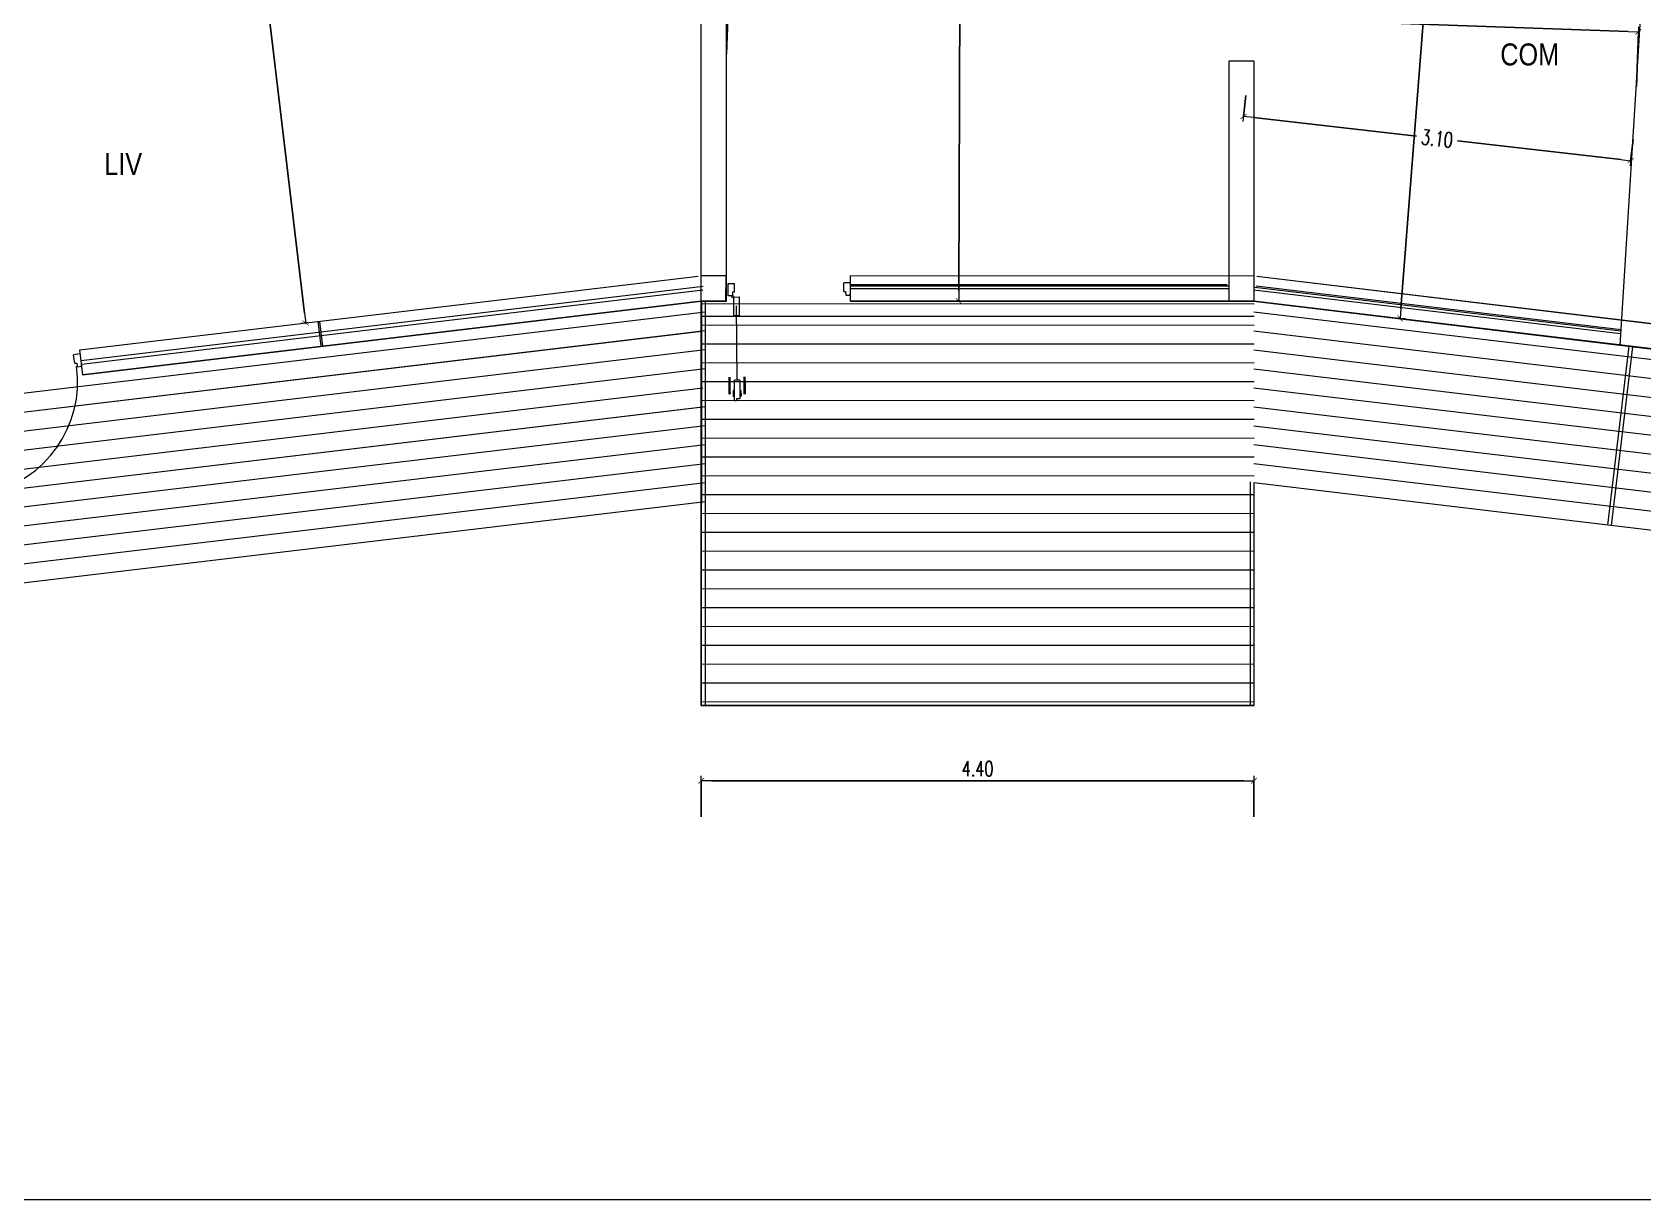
# Model space of a CAD drawing. Header units: millimetres. Extents: x 4525 to 9082, y 179 to 563.
# Drawn here: x 5381.89 to 5394.71, y 499.64 to 508.94 of the extents above; entities that cross this region are included whole.
import ezdxf

# ---------------------------------------------------------------- set-up
doc = ezdxf.new("R2010")
doc.units = ezdxf.units.MM
doc.header["$LTSCALE"] = 100
doc.layers.get('DEFPOINTS').update_dxf_attribs({"lineweight": 5})
for name, color, linetype, lineweight in [('003-Equipamiento', 251, 'Continuous', 9), ('004-Carpinterias', 1, 'Continuous', 18), ('006-Cotas parciales', 7, 'Continuous', 5), ('A01-Barrido', 250, 'Continuous', 5), ('A01-Carpinterias', 1, 'Continuous', 18), ('HATCH MUROS', 251, 'Continuous', 9)]:
    doc.layers.add(name, color=color, linetype=linetype, lineweight=lineweight)
doc.styles.add('AREAL', font='ARIALN.TTF')
doc.styles.add('COTAS', font='ROMANS.shx', dxfattribs={"width": 0.7})
doc.dimstyles.new('COTA40', dxfattribs={"dimscale": 0.4, "dimtxt": 0.3, "dimasz": 0.2, "dimexe": 0, "dimexo": 0, "dimgap": 0.09, "dimtad": 1, "dimzin": 0, "dimdsep": 46, "dimtxsty": 'COTAS', "dimblk1": 'COTA_N', "dimblk2": 'COTA_N', "dimsah": 1, "dimcen": 0.1, "dimclrd": 1, "dimclre": 8, "dimclrt": 5, "dimaunit": 1, "dimadec": 3, "dimazin": 0, "dimtfac": 1, "dimtix": 1, "dimtmove": 2, "dimatfit": 3, "dimldrblk": 'COTA_N', "dimfxl": 0, "dimtolj": 1, "dimtzin": 0, "dimarcsym": 0})

# ---------------------------------------------------------------- blocks, each defined once
blk = doc.blocks.new('COTA_N')
for p, q in [((-1, 0), (0, 0)), ((0, 0.5), (0, -0.5))]:
    blk.add_line(p, q)
at = {"const_width": 0.065}
blk.add_lwpolyline([(0.1414213562373163, 0.1414213562373021), (0.2828427124746327, 0.2828427124746187), (0, 0), (-0.1414213562373021, -0.1414213562373021), (-0.2828427124746185, -0.2828427124746185)], dxfattribs=at)
blk = doc.blocks.new('*D420')
at = {"layer": '006-Cotas parciales', "color": 8, "lineweight": -2, "ltscale": 100}
for p, q in [((5387.419214085192, 508.7625038530301), (5387.434675631134, 509.1971563359548)), ((5394.664039718273, 508.5047894518318), (5394.679501264215, 508.9394419347566))]:
    blk.add_line(p, q, dxfattribs=at)
at = {"layer": '006-Cotas parciales', "color": 1, "lineweight": -2, "ltscale": 100}
blk.add_line((5387.514625063856, 509.1943123585806), (5394.599551831493, 508.9422859121307), dxfattribs=at)
at = {"layer": 'DEFPOINTS', "color": 0, "ltscale": 100}
for p in [(5394.679501264215, 508.9394419347566), (5387.419214085192, 508.7625038530301), (5394.664039718273, 508.5047894518318)]:
    blk.add_point(p, dxfattribs=at)
at = {"layer": '006-Cotas parciales', "color": 1, "lineweight": -2, "ltscale": 100, "xscale": 0.08000000000000002, "yscale": 0.08000000000000002, "zscale": 0.08000000000000002}
for p, rotation in [((5387.434675631134, 509.1971563359548), 177.9627219764318), ((5394.679501264215, 508.9394419347566), 357.9627219764317)]:
    blk.add_blockref('COTA_N', p, dxfattribs=dict(at, rotation=rotation))
at = {"layer": '006-Cotas parciales', "color": 5, "ltscale": 100, "insert": (5391.060501220523, 509.164238454623), "char_height": 0.12, "attachment_point": 5, "rotation": 357.9627219764318, "style": 'COTAS'}
blk.add_mtext('\\A1;7.25', dxfattribs=at)
blk = doc.blocks.new('*D423')
at = {"layer": '006-Cotas parciales', "color": 8, "lineweight": -2, "ltscale": 100}
for p, q in [((5389.090918969409, 513.5859432023534), (5389.292711400319, 513.585255036229)), ((5389.067760119015, 506.7950237536979), (5389.269552549925, 506.7943355875735))]:
    blk.add_line(p, q, dxfattribs=at)
at = {"layer": '006-Cotas parciales', "color": 1, "lineweight": -2, "ltscale": 100}
blk.add_line((5389.292438580523, 513.5052555014219), (5389.26982536972, 506.8743351223806), dxfattribs=at)
at = {"layer": 'DEFPOINTS', "color": 0, "ltscale": 100}
for p in [(5389.090918969409, 513.5859432023534), (5389.067760119015, 506.7950237536979), (5389.269552549925, 506.7943355875735)]:
    blk.add_point(p, dxfattribs=at)
at = {"layer": '006-Cotas parciales', "color": 1, "lineweight": -2, "ltscale": 100, "xscale": 0.08000000000000002, "yscale": 0.08000000000000002, "zscale": 0.08000000000000002}
for p, rotation in [((5389.292711400319, 513.585255036229), 89.80460683533637), ((5389.269552549925, 506.7943355875735), 269.8046068353364)]:
    blk.add_blockref('COTA_N', p, dxfattribs=dict(at, rotation=rotation))
at = {"layer": '006-Cotas parciales', "color": 5, "ltscale": 100, "insert": (5389.185132533354, 510.1901226956553), "char_height": 0.12, "attachment_point": 5, "rotation": 89.80460683533641, "style": 'COTAS'}
blk.add_mtext('\\A1;6.79', dxfattribs=at)
blk = doc.blocks.new('*D427')
at = {"layer": '006-Cotas parciales', "color": 8, "lineweight": -2, "ltscale": 100}
for p, q in [((5387.219214085194, 502.687511686357), (5387.219214085194, 502.9745049155217)), ((5391.619214085194, 502.6875116863567), (5391.619214085194, 502.9745049155217))]:
    blk.add_line(p, q, dxfattribs=at)
at = {"layer": '006-Cotas parciales', "color": 1, "lineweight": -2, "ltscale": 100}
blk.add_line((5387.299214085194, 502.9745049155217), (5391.539214085194, 502.9745049155217), dxfattribs=at)
at = {"layer": 'DEFPOINTS', "color": 0, "ltscale": 100}
for p in [(5391.619214085194, 502.9745049155217), (5387.219214085194, 502.687511686357), (5391.619214085194, 502.6875116863567)]:
    blk.add_point(p, dxfattribs=at)
at = {"layer": '006-Cotas parciales', "color": 1, "lineweight": -2, "ltscale": 100, "xscale": 0.08000000000000002, "yscale": 0.08000000000000002, "zscale": 0.08000000000000002, "rotation": 180}
blk.add_blockref('COTA_N', (5387.219214085194, 502.9745049155217), dxfattribs=at)
at = {"layer": '006-Cotas parciales', "color": 1, "lineweight": -2, "ltscale": 100, "xscale": 0.08000000000000002, "yscale": 0.08000000000000002, "zscale": 0.08000000000000002}
blk.add_blockref('COTA_N', (5391.619214085194, 502.9745049155217), dxfattribs=at)
at = {"layer": '006-Cotas parciales', "color": 5, "ltscale": 100, "insert": (5389.419214085194, 503.0705049155217), "char_height": 0.12, "attachment_point": 5, "style": 'COTAS'}
blk.add_mtext('\\A1;4.40', dxfattribs=at)
blk = doc.blocks.new('*D458')
at = {"layer": '006-Cotas parciales', "color": 251, "lineweight": -2}
for p, q in [((5391.555488984465, 508.432022232353), (5391.536501437713, 508.2660958452576)), ((5394.637350162029, 508.0793538941991), (5394.618362615277, 507.9134275071037))]:
    blk.add_line(p, q, dxfattribs=at)
at = {"layer": '006-Cotas parciales', "color": 1, "lineweight": -2}
for p, q in [((5391.615982725049, 508.2570005187961), (5392.914495387463, 508.1084070954262)), ((5394.538881327941, 507.9225228335653), (5393.240368665539, 508.0711162569339))]:
    blk.add_line(p, q, dxfattribs=at)
at = {"layer": 'DEFPOINTS', "color": 0}
for p in [(5391.555488984465, 508.432022232353), (5394.637350162029, 508.0793538941991), (5394.618362615277, 507.9134275071037)]:
    blk.add_point(p, dxfattribs=at)
at = {"layer": '006-Cotas parciales', "color": 1, "lineweight": -2, "xscale": 0.08000000000000002, "yscale": 0.08000000000000002, "zscale": 0.08000000000000002}
for p, rotation in [((5391.536501437713, 508.2660958452576), 173.4718368102458), ((5394.618362615277, 507.9134275071037), 353.4718368102457)]:
    blk.add_blockref('COTA_N', p, dxfattribs=dict(at, rotation=rotation))
at = {"layer": '006-Cotas parciales', "color": 5, "insert": (5393.0774320265, 508.0897616761788), "char_height": 0.12, "attachment_point": 5, "rotation": 353.4718368102458, "style": 'COTAS'}
blk.add_mtext('\\A1;3.10', dxfattribs=at)
blk = doc.blocks.new('*D484')
at = {"layer": '006-Cotas parciales', "color": 8, "lineweight": -2, "ltscale": 100}
for p, q in [((5383.294127315528, 513.103694205513), (5383.294791337301, 513.1037735682571)), ((5384.068990952618, 506.620471747651), (5384.069654974391, 506.6205511103951))]:
    blk.add_line(p, q, dxfattribs=at)
at = {"layer": '006-Cotas parciales', "color": 1, "lineweight": -2, "ltscale": 100}
for p, q in [((5383.304285232291, 513.024338903545), (5383.629348731615, 510.3045584438872)), ((5384.0601610794, 506.6999857751072), (5383.667799006324, 509.9828480518032))]:
    blk.add_line(p, q, dxfattribs=at)
at = {"layer": 'DEFPOINTS', "color": 0, "ltscale": 100}
for p in [(5383.294127315528, 513.103694205513), (5384.068990952618, 506.620471747651), (5384.069654974391, 506.6205511103951)]:
    blk.add_point(p, dxfattribs=at)
at = {"layer": '006-Cotas parciales', "color": 1, "lineweight": -2, "ltscale": 100, "xscale": 0.08000000000000002, "yscale": 0.08000000000000002, "zscale": 0.08000000000000002}
for p, rotation in [((5383.294791337301, 513.1037735682571), 96.81556349582277), ((5384.069654974391, 506.6205511103951), 276.8155634958228)]:
    blk.add_blockref('COTA_N', p, dxfattribs=dict(at, rotation=rotation))
at = {"layer": '006-Cotas parciales', "color": 5, "ltscale": 100, "insert": (5383.731022044839, 510.1535573125228), "char_height": 0.12, "attachment_point": 5, "rotation": 276.81556349582274, "style": 'COTAS'}
blk.add_mtext('\\A1;6.53', dxfattribs=at)
blk = doc.blocks.new('*D486')
at = {"layer": '006-Cotas parciales', "color": 1, "lineweight": -2, "ltscale": 100}
blk.add_line((5393.297801745115, 513.2948446630037), (5392.788979013661, 506.7357249712631), dxfattribs=at)
at = {"layer": 'DEFPOINTS', "color": 0, "ltscale": 100}
for p in [(5393.303989143659, 513.3746050297234), (5392.782791615109, 506.6559646045439), (5392.782791615113, 506.6559646045436)]:
    blk.add_point(p, dxfattribs=at)
at = {"layer": '006-Cotas parciales', "color": 1, "lineweight": -2, "ltscale": 100, "xscale": 0.08000000000000002, "yscale": 0.08000000000000002, "zscale": 0.08000000000000002}
for p, rotation in [((5393.303989143663, 513.3746050297232), 85.56417227814698), ((5392.782791615113, 506.6559646045436), 265.5641722781469)]:
    blk.add_blockref('COTA_N', p, dxfattribs=dict(at, rotation=rotation))
at = {"layer": '006-Cotas parciales', "color": 5, "ltscale": 100, "insert": (5392.947677939325, 510.0227096953911), "char_height": 0.12, "attachment_point": 5, "rotation": 85.56417227814697, "style": 'COTAS'}
blk.add_mtext('\\A1;6.74', dxfattribs=at)

msp = doc.modelspace()

# ---------------------------------------------------------------- linework, layer by layer
at = {"layer": '003-Equipamiento'}
msp.add_line((5391.203935717732, 506.7930322403737, 1.0046224722115), (5391.173434731879, 506.7931692304711, 1.0046224722115), dxfattribs=at)
at = {"layer": '004-Carpinterias', "linetype": 'Continuous', "extrusion": (-0.0008648253841352666, 0.1459395968280031, 0.9892931244857284)}
for p, q in [((5387.478587999646, 506.6791196283601, 0.02189132388690496), (5387.477708645305, 506.8275109915674)), ((5387.503728256395, 506.1650109734473, 0.1094566194342843), (5387.500210839034, 506.7585764262756, 0.0218913238868208)), ((5387.51970795308, 506.8277598758203), (5387.520587307421, 506.6793685126131, 0.02189132388687653)), ((5387.483695892376, 506.0016560157672, 0.1335370780740843), (5387.482728602506, 506.1648865313211, 0.1094566194342972)), ((5387.524727910282, 506.1651354155733, 0.1094566194343682), (5387.525607264624, 506.0167440523665, 0.1313479433211879))]:
    msp.add_line(p, q, dxfattribs=at)
at = {"layer": '004-Carpinterias', "color": 1, "linetype": 'Continuous', "extrusion": (-0.0008648253841352666, 0.1459395968280031, 0.9892931244857284)}
for p, q in [((5387.524727910283, 506.1651354155734, 0.109456619434354), (5387.482728602506, 506.1648865313211, 0.1094566194342972)), ((5387.483209315729, 506.0837659920554, 0.1214238657790785), (5387.473209480495, 506.0837067338992, 0.1214238657791495)), ((5387.473209480614, 506.0837067339, 0.1214238657791495), (5387.473490874244, 506.0362214464496, 0.1284290969796726)), ((5387.483490709476, 506.0362807045465, 0.1284290969883413), (5387.473490874247, 506.0362214463904, 0.1284290969883981)), ((5387.49869564521, 506.0017449030003, 0.1335370780740985), (5387.483695892376, 506.0016560157672, 0.1335370780740843)), ((5387.49869564521, 506.0017449030003, 0.1335370780740985), (5387.483695892376, 506.0016560157672, 0.1335370780740843)), ((5387.525607264624, 506.0167440523663, 0.1313479433212164), (5387.498607709682, 506.0165840553471, 0.1313479433211879)), ((5387.498607709682, 506.0165840553471, 0.1313479433211879), (5387.49869564521, 506.0017449030003, 0.1335370780740985)), ((5387.525208623737, 506.0840148763097, 0.1214238657790643), (5387.535208458968, 506.0840741344643, 0.1214238657791495)), ((5387.525490017371, 506.0365295888, 0.1284290969883128), (5387.535489852598, 506.0365888469557, 0.1284290969882844)), ((5387.535208458849, 506.0840741344634, 0.1214238657791211), (5387.535489852597, 506.0365888470146, 0.1284290969796442))]:
    msp.add_line(p, q, dxfattribs=at)
at = {"layer": '004-Carpinterias', "color": 1, "linetype": 'Continuous'}
msp.add_line((5387.525607264625, 506.0167440523664, 0.1313479433212164), (5387.498607709682, 506.0165840553471, 0.1313479433211879), dxfattribs=at)
at = {"layer": '004-Carpinterias', "ltscale": 0.01, "const_width": 0.01999999999999999, "elevation": 0.1313479381727316}
for points in [[(5387.443571581744, 506.1912611776898), (5387.444401195923, 506.0512634845522)], [(5387.563569604404, 506.1919722755593), (5387.564399218583, 506.0519745824218)]]:
    msp.add_lwpolyline(points, dxfattribs=at)
at = {"layer": 'A01-Barrido', "linetype": 'Continuous', "extrusion": (-0.0008648253841352666, 0.1459395968280031, 0.9892931244857284)}
msp.add_circle((-5390.378979697208, -470.0902993065583, 67.40910562693132), 0.007500008106809761, dxfattribs=at)
at = {"layer": 'A01-Barrido', "linetype": 'Continuous', "extrusion": (-0.02102444757590097, 0.1444198270646843, 0.9892931244857284)}
msp.add_arc((-5398.120191605321, 271.433194751487, -40.03369374269453), 0.9160055875241548, 94.09987707240775, 179.6662266810925, dxfattribs=at)
at = {"layer": 'A01-Carpinterias', "linetype": 'Continuous', "extrusion": (-0.0008648253841352666, 0.1459395968280031, 0.9892931244857284)}
for p, q in [((5387.433068034252, 506.9354850526115, -1.934376939983536), (5387.483067156364, 506.9357813430698, -1.934376939983649)), ((5387.433654270476, 506.8365574773933, -1.919782724096406), (5387.433068034252, 506.9354850526115, -1.934376939983536)), ((5387.483477521499, 506.8665320776631, -1.924160994357307), (5387.483067156364, 506.9357813430698, -1.934376939983649)), ((5388.403050954587, 506.9412330875296, -0.01596725674730237), (5388.353051783895, 506.9409367967839, -0.01596725674740185)), ((5388.353462149031, 506.8716875313764, -0.005751311120889113), (5388.353051783895, 506.9409367967839, -0.01596725674740185)), ((5388.403050954589, 506.9412330875305, -0.01596725674741606), (5388.403109578211, 506.9313403299823, -0.01450783515484488)), ((5387.468653639779, 506.8367648806192, -1.919782724096506), (5387.433654270476, 506.8365574773933, -1.919782724096406)), ((5387.483477521499, 506.8665320776631, -1.924160994357307), (5387.468477768534, 506.8664431904285, -1.924160994357264)), ((5387.468477768534, 506.8664431904285, -1.924160994357264), (5387.468653639779, 506.8367648806192, -1.919782724096506)), ((5387.477708645305, 506.8275109915674), (5387.51970795308, 506.8277598758203)), ((5388.353462149031, 506.8716875313764, -0.005751311120889113), (5388.368461901999, 506.8717764186105, -0.005751311120889113)), ((5388.368461901999, 506.8717764186105, -0.005751311120889113), (5388.368637772909, 506.8420981085447, -0.001373040822642224)), ((5388.368637772909, 506.8420981085447, -0.001373040822642224), (5388.403637190814, 506.8423055120577, -0.001373040822670646)), ((5388.403637190814, 506.8423055120577, -0.001373040822670646), (5388.403578567191, 506.8521982696054, -0.002832462415128134)), ((5387.478587999646, 506.6791196283601, 0.02189132388690496), (5387.520587307421, 506.6793685126131, 0.02189132388687653))]:
    msp.add_line(p, q, dxfattribs=at)
at = {"layer": 'A01-Carpinterias', "linetype": 'Continuous', "extrusion": (-0.02102444757590097, 0.1444198270646843, 0.9892931244857284)}
for p, q in [((5382.271499896176, 506.3753780553596, 1.913301710423176), (5382.222021401361, 506.3681750414699, 1.913301710423076)), ((5382.231997635239, 506.2996469164653, 1.923517656049589), (5382.222021401361, 506.3681750414699, 1.913301710423076)), ((5382.271499896177, 506.3753780553605, 1.913301710423062), (5382.272925073215, 506.3655883179261, 1.914761132015633)), ((5382.231997635239, 506.2996469164653, 1.923517656049589), (5382.246841185425, 506.3018078208859, 1.923517656049589)), ((5382.246841185425, 506.3018078208859, 1.923517656049589), (5382.251116721755, 506.2724385715249, 1.927895926347836)), ((5382.251116721755, 506.2724385715249, 1.927895926347836), (5382.285751666563, 506.2774806810207, 1.927895926347807)), ((5382.285751666563, 506.2774806810207, 1.927895926347807), (5382.284326489525, 506.2872704184545, 1.92643650475535))]:
    msp.add_line(p, q, dxfattribs=at)
at = {"layer": 'HATCH MUROS', "color": 0, "ltscale": 100}
for p, q in [((5394.534572620133, 506.441064353395), (5394.991108694628, 513.7183183337306)), ((5387.219214085193, 503.5746589842141), (5387.219214085194, 513.5746589842131)), ((5387.419757870589, 506.7952924237093), (5387.423350906595, 513.5746589842131)), ((5391.419214085193, 508.7083524937361), (5391.419515110361, 506.7946123220565)), ((5391.419214085193, 508.7083524937361), (5391.619214085194, 508.7083524937361)), ((5391.619214085194, 508.7083524937361), (5391.619214085194, 506.7945773853916)), ((5382.271712232497, 506.4057968955318), (5387.195493816933, 506.9939149607333)), ((5387.419248136146, 506.9952925133987), (5387.219248139045, 506.995326567251)), ((5387.419248136146, 506.9952925133996), (5387.219248139045, 506.995326567252)), ((5387.41579255217, 506.793856654555), (5387.415922582183, 506.9938566122855)), ((5388.407442989255, 506.7951242512896), (5388.407477045667, 506.9951392710637)), ((5391.619766115183, 506.994577294297), (5388.407477043109, 506.9951242483915)), ((5391.642934353455, 506.9935357980526), (5397.67325901744, 506.2732473747931)), ((5391.642934353455, 506.9935357980526), (5397.661372601353, 506.2686877205278)), ((5382.295432500759, 506.2072085049505), (5387.219214085194, 506.7953265701521)), ((5387.219214085194, 506.7953265701521), (5382.295432500759, 506.2072085049505)), ((5382.295432500758, 506.2072085049505), (5387.219214085194, 506.7953265701521)), ((5382.295432500757, 506.2072085049513), (5387.219214085194, 506.7953265701521)), ((5387.419214082293, 506.7952925162978), (5387.219214085194, 506.7953265701499)), ((5387.219214085193, 506.795326570151), (5387.419214082293, 506.7952925162988)), ((5387.419214082293, 506.7952925162978), (5387.219214085193, 506.7953265701499)), ((5387.219214085193, 506.795326570152), (5387.419214082294, 506.7952925162998)), ((5387.419214082292, 506.795292516299), (5387.219214085193, 506.795326570151)), ((5391.619732061331, 506.7945772971952), (5388.407442991814, 506.7951392739627)), ((5388.407442991814, 506.7951392739627), (5391.619214021412, 506.7945773854024)), ((5391.619732061332, 506.7945772971952), (5388.407442989254, 506.7951242512896)), ((5388.407442989255, 506.7951242512897), (5391.619214021411, 506.7945773854014)), ((5391.619732061331, 506.7945772971962), (5388.407442989255, 506.79512425129)), ((5391.619214085194, 506.7949474074714), (5397.649538749178, 506.074658984212)), ((5397.649538749178, 506.074658984212), (5391.619214085194, 506.7949474074714)), ((5391.619214085194, 506.7949474074714), (5397.649538749179, 506.0746589842119)), ((5391.619214085194, 506.7949474074714), (5397.648872221715, 506.0690787515186)), ((5382.295470663861, 506.2068889997477), (5382.271712232498, 506.4057968955319)), ((5387.219214085194, 503.574658984213), (5391.619214085194, 503.574658984213)), ((5391.619214085194, 503.574658984213), (5387.219214085194, 503.574658984213)), ((5387.219214085194, 503.5746589842141), (5391.619214085194, 503.5746589842141)), ((5391.619214085194, 503.5746589842141), (5387.219214085194, 503.5746589842141)), ((5387.219214085195, 503.5746589842119), (5391.619214021413, 503.5739097994622)), ((5391.619732061334, 503.573909711256), (5387.219214085195, 503.5746589842109)), ((5387.219214085196, 503.5746589842129), (5391.619214021413, 503.5739097994633)), ((5391.619732061334, 503.573909711257), (5387.219214085195, 503.5746589842119))]:
    msp.add_line(p, q, dxfattribs=at)
at = {"layer": 'HATCH MUROS', "color": 3, "ltscale": 100}
for p, q in [((5382.281761646239, 506.3216622272684), (5387.234912694898, 506.9132883100751)), ((5382.285212357579, 506.2927725366621), (5387.231192563579, 506.8835421025723)), ((5388.407460016182, 506.89512424984), (5391.42130302455, 506.8946110850093)), ((5388.407463648998, 506.9164599550936), (5391.416084413981, 506.9159476794504)), ((5388.407465595308, 506.9278907377683), (5391.407087914112, 506.9273799942841)), ((5394.538605877501, 506.5336779282325), (5391.619214085192, 506.882382886609)), ((5394.541136320799, 506.5548630453804), (5391.626929913109, 506.9029486386782)), ((5394.542492026975, 506.5662131492176), (5391.637220554137, 506.9132315147132)), ((5384.166807791777, 506.6348432241675), (5384.1897565772, 506.4361626842926)), ((5384.179515774375, 506.6336733170573), (5384.202464559798, 506.4349927771825)), ((5384.179515774375, 506.6336733170573), (5384.202464559798, 506.4349927771825))]:
    msp.add_line(p, q, dxfattribs=at)
at = {"layer": 'HATCH MUROS', "color": 4, "ltscale": 100}
for p, q in [((5387.219762465878, 506.7953264767785), (5387.219214085194, 503.574658984213)), ((5387.21975894683, 506.7746589378265), (5391.621830856361, 506.7739094002835)), ((5387.249762465443, 506.7953213687006), (5387.249214084759, 503.5746538761352)), ((5376.82665842348, 505.465662028039), (5387.249748047076, 506.7106415621087)), ((5387.219193652881, 506.6753265718904), (5391.621265562411, 506.6745770343474)), ((5402.012188706459, 505.4651705061956), (5391.619491941805, 506.7065197839086)), ((5376.844448624675, 505.3167207351032), (5387.249722324616, 506.5595722571214)), ((5376.871172510158, 505.3199127531801), (5387.222998439132, 506.5563802390445)), ((5387.219791297993, 506.6046589298532), (5391.621863207524, 506.6039093923102)), ((5401.994398505263, 505.3162292132598), (5391.619466220392, 506.5554566236032)), ((5376.862238825871, 505.1677794421673), (5387.249696602156, 506.4085029521344)), ((5387.219765757603, 506.4546589320277), (5391.621837667135, 506.4539093944846)), ((5401.976608304068, 505.1672879203239), (5391.619440498978, 506.4043934632979)), ((5376.880029027066, 505.0188381492313), (5387.249670879696, 506.257433647147)), ((5376.880029027066, 505.0188381492314), (5387.249670879696, 506.257433647147)), ((5387.219740217215, 506.304658934202), (5391.621812126746, 506.303909396659)), ((5401.956760568558, 505.0185923883097), (5391.619414777565, 506.2533303029925)), ((5387.219714676825, 506.1546589363764), (5391.621786586356, 506.1539093988334)), ((5376.897819228262, 504.8698968562954), (5387.231829233582, 506.1042363301084)), ((5387.219689136436, 506.0046589385508), (5391.621761045967, 506.0039094010078)), ((5401.938970367362, 504.8696510953739), (5391.619389056152, 506.102267142687)), ((5376.915609429458, 504.7209555633595), (5387.249619434778, 505.9552950371726)), ((5376.915609429458, 504.7209555633595), (5387.231803511123, 505.9531670251212)), ((5387.219632947578, 505.8546589459436), (5391.62170485711, 505.8539094084006)), ((5387.219663596046, 505.8546589407252), (5391.621735505578, 505.8539094031821)), ((5401.921180166167, 504.720709802438), (5391.619363334738, 505.9512039823816)), ((5376.933399630653, 504.5720142704236), (5387.249593712319, 505.8042257321853)), ((5401.903389964971, 504.5717685095021), (5391.619337613325, 505.8001408220761)), ((5376.951189831849, 504.4230729774877), (5387.249567989859, 505.6531564271981)), ((5387.219607407189, 505.7046589481182), (5391.62167931672, 505.703909410575)), ((5387.219638055658, 505.7046589428996), (5391.621709965189, 505.7039094053566)), ((5401.883542229461, 504.4230729774879), (5391.619311891912, 505.6490776617709)), ((5376.968980033044, 504.2741316845518), (5387.249542267399, 505.5020871222109)), ((5387.219581866801, 505.5546589502924), (5391.621653776331, 505.5539094127494)), ((5387.219612515269, 505.554658945074), (5391.621684424799, 505.553909407531)), ((5401.865752028265, 504.2741316845521), (5391.619286170499, 505.4980145014654)), ((5376.98677023424, 504.1251903916159), (5387.24951654494, 505.3510178172237)), ((5387.21955632641, 505.4046589524668), (5391.621628235942, 505.4039094149238)), ((5391.589261675545, 505.3541569558569), (5391.588958681736, 503.574658984213)), ((5391.619260449086, 505.3469513411596), (5391.618958681301, 503.5746538761352)), ((5401.847961827069, 504.1251903916162), (5391.619260449085, 505.3469513411597)), ((5387.219530786021, 505.2546589546412), (5391.621602695553, 505.2539094170982)), ((5377.004560435435, 503.9762490986801), (5387.249490822481, 505.1999485122365)), ((5387.219505245632, 505.1046589568156), (5391.621577155163, 505.1039094192725)), ((5387.219479705243, 504.95465895899), (5391.621551614774, 504.953909421447)), ((5387.219423516385, 504.8046589663829), (5391.621495425917, 504.8039094288399)), ((5387.219454164854, 504.8046589611644), (5391.621526074385, 504.8039094236214)), ((5387.219397975996, 504.6546589685574), (5391.621469885527, 504.6539094310143)), ((5387.219372435608, 504.5046589707317), (5391.621444345138, 504.5039094331887)), ((5387.219346895217, 504.3546589729061), (5391.621418804749, 504.3539094353631)), ((5387.219321354828, 504.2046589750805), (5391.62139326436, 504.2039094375374)), ((5387.219295814439, 504.0546589772549), (5391.62136772397, 504.0539094397117)), ((5387.21927027405, 503.9046589794293), (5391.621342183581, 503.9039094418862)), ((5387.219244733661, 503.7546589816037), (5391.621316643192, 503.7539094440606)), ((5387.219214085194, 503.574658984213), (5391.621285994725, 503.57390944667)), ((5387.219219193272, 503.6046589837781), (5391.621291102803, 503.603909446235))]:
    msp.add_line(p, q, dxfattribs=at)
at = {"layer": 'HATCH MUROS', "color": 4, "linetype": 'ByBlock', "ltscale": 100}
for p, q in [((5394.603325298316, 506.435682154823), (5394.433137047155, 505.0108495803093)), ((5394.634043153455, 506.432013079495), (5394.463854902293, 505.0071805049812)), ((5407.386818055351, 499.6366971983443), (5369.829516947051, 499.6366971983443))]:
    msp.add_line(p, q, dxfattribs=at)

# ---------------------------------------------------------------- texts
at = {"style": 'AREAL'}
for s, p in [('COM', (5393.580893009283, 508.6721851381919, -0.77)), ('LIV', (5382.466359008032, 507.799022796815, -0.77))]:
    msp.add_text(s, height=0.1749559028437464, dxfattribs=at).set_placement(p)

# ---------------------------------------------------------------- dimensions: what is measured, and where the dimension line sits
at = {"layer": '006-Cotas parciales', "ltscale": 100}
for p1, p2, distance, picture, middle in [((5389.090918969408, 513.5859432023535), (5389.067760119015, 506.7950237536978), 0.20179360432204188, '*D423', (5389.185132533354, 510.1901226956553)), ((5393.30398914366, 513.3746050297234), (5392.78279161511, 506.6559646045438), 2.733469643113971e-12, '*D486', (5392.947677939325, 510.0227096953911)), ((5387.419214085192, 508.7625038530301), (5394.664039718274, 508.5047894518318), 0.4349273966026645, '*D420', (5391.060501220523, 509.164238454623)), ((5387.219214085194, 502.687511686357), (5391.619214085194, 502.6875116863567), 0.28699322916503434, '*D427', (5389.419214085194, 503.0705049155217))]:
    dim = msp.add_aligned_dim(p1=p1, p2=p2, distance=distance, dimstyle='COTA40', dxfattribs=at)
    dim.commit()
    dim.dimension.update_dxf_attribs({"geometry": picture, "text_midpoint": middle})
dim = msp.add_linear_dim(base=(5384.069654974391, 506.6205511103951), p1=(5383.294127315527, 513.103694205513), p2=(5384.068990952617, 506.6204717476508), angle=276.8155634958307, dimstyle='COTA40', dxfattribs=at)
dim.commit()
dim.dimension.update_dxf_attribs({"geometry": '*D484', "text_midpoint": (5383.731022044839, 510.1535573125228), "dimtype": 161})
at = {"layer": '006-Cotas parciales', "color": 0}
dim = msp.add_linear_dim(base=(5394.618362615277, 507.9134275071037), p1=(5391.555488984465, 508.4320222323529), p2=(5394.637350162028, 508.0793538941991), angle=353.4718368102468, dimstyle='COTA40', override={"dimclre": 251}, dxfattribs=at)
dim.commit()
dim.dimension.update_dxf_attribs({"geometry": '*D458', "text_midpoint": (5393.0774320265, 508.0897616761788), "dimtype": 161})

doc.saveas('drawing.dxf')
